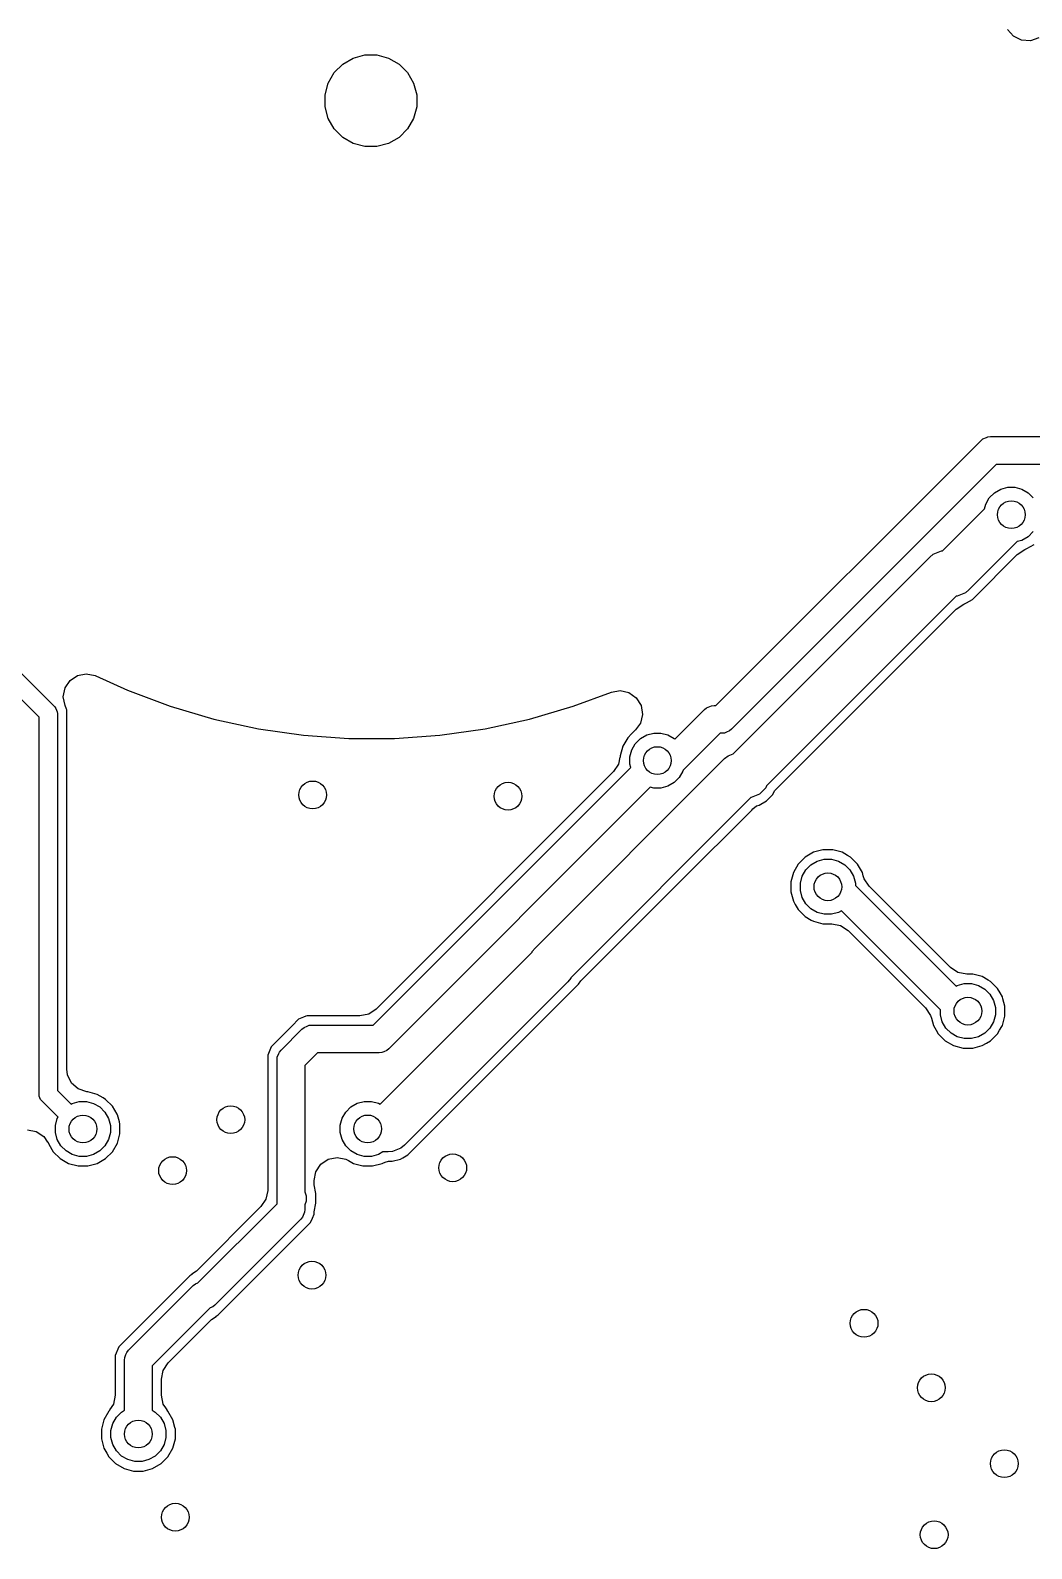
# Model space of a CAD drawing. Header units: inches. Extents: x 2.6 to 14.2, y -7.9 to -3.5.
# Drawn here: x 7.192 to 7.618, y -5.348 to -4.701 of the extents above; entities that cross this region are included whole.
import ezdxf

# ---------------------------------------------------------------- set-up
doc = ezdxf.new("R2010")
doc.units = ezdxf.units.IN
doc.header["$MEASUREMENT"] = 0
doc.layers.add('B.Cu', color=153, linetype='CONTINUOUS', true_color=0x4d7fc4)

msp = doc.modelspace()

# ---------------------------------------------------------------- linework, layer by layer
at = {"layer": 'B.Cu', "linetype": 'CONTINUOUS'}
for p, q in [((7.61051, -4.70343), (7.60799, -4.70055)), ((7.61394, -4.70512), (7.61051, -4.70343)), ((7.61776, -4.70537), (7.61394, -4.70512)), ((7.62138, -4.70414), (7.61776, -4.70537)), ((7.32483, -4.71529), (7.32928, -4.71272)), ((7.32928, -4.71272), (7.33424, -4.71139)), ((7.33424, -4.71139), (7.33938, -4.71139)), ((7.33938, -4.71139), (7.34434, -4.71272)), ((7.34434, -4.71272), (7.34879, -4.71529)), ((7.31862, -4.72337), (7.32119, -4.71892)), ((7.32119, -4.71892), (7.32483, -4.71529)), ((7.34879, -4.71529), (7.35243, -4.71892)), ((7.35243, -4.71892), (7.355, -4.72337)), ((7.31729, -4.72834), (7.31862, -4.72337)), ((7.355, -4.72337), (7.35633, -4.72834)), ((7.31729, -4.73347), (7.31729, -4.72834)), ((7.31862, -4.73844), (7.31729, -4.73347)), ((7.35633, -4.73347), (7.355, -4.73844)), ((7.35633, -4.72834), (7.35633, -4.73347)), ((7.32119, -4.74289), (7.31862, -4.73844)), ((7.355, -4.73844), (7.35243, -4.74289)), ((7.32483, -4.74652), (7.32119, -4.74289)), ((7.32928, -4.74909), (7.32483, -4.74652)), ((7.34879, -4.74652), (7.34434, -4.74909)), ((7.35243, -4.74289), (7.34879, -4.74652)), ((7.33424, -4.75042), (7.32928, -4.74909)), ((7.33938, -4.75042), (7.33424, -4.75042)), ((7.34434, -4.74909), (7.33938, -4.75042)), ((7.05902, -4.84598), (7.20216, -4.98911)), ((7.19544, -4.99353), (7.0523, -4.85039)), ((7.48379, -4.98851), (7.59658, -4.87571)), ((7.59658, -4.87571), (7.59748, -4.87498)), ((7.59748, -4.87498), (7.59898, -4.87436)), ((7.59898, -4.87436), (7.59961, -4.8741)), ((7.59961, -4.8741), (7.60076, -4.87398)), ((7.60076, -4.87398), (7.70587, -4.87398)), ((7.6032, -4.8858), (7.49041, -4.99859)), ((7.70343, -4.8858), (7.6032, -4.8858)), ((7.59869, -4.90272), (7.60023, -4.90005)), ((7.60023, -4.90005), (7.60241, -4.89787)), ((7.60241, -4.89787), (7.60508, -4.89633)), ((7.60508, -4.89633), (7.60806, -4.89553)), ((7.60806, -4.89553), (7.61114, -4.89553)), ((7.61114, -4.89553), (7.61412, -4.89633)), ((7.61412, -4.89633), (7.61679, -4.89787)), ((7.61679, -4.89787), (7.61897, -4.90005)), ((7.58036, -4.92256), (7.59814, -4.90478)), ((7.59814, -4.90478), (7.59869, -4.90272)), ((7.61897, -4.91443), (7.61679, -4.91661)), ((7.61205, -4.9187), (7.59155, -4.93921)), ((7.61412, -4.91815), (7.61205, -4.9187)), ((7.61679, -4.91661), (7.61412, -4.91815)), ((7.61616, -4.92166), (7.61928, -4.91986)), ((7.49122, -5.00897), (7.5749, -4.92529)), ((7.5749, -4.92529), (7.57639, -4.92407)), ((7.57639, -4.92407), (7.57994, -4.9226)), ((7.57639, -4.92407), (7.57639, -4.92407)), ((7.57994, -4.9226), (7.58036, -4.92256)), ((7.59306, -4.94329), (7.61215, -4.9242)), ((7.61215, -4.9242), (7.61533, -4.92208)), ((7.61533, -4.92208), (7.61569, -4.92193)), ((7.61533, -4.92208), (7.61533, -4.92208)), ((7.61569, -4.92193), (7.61616, -4.92166)), ((7.59006, -4.94044), (7.58651, -4.94191)), ((7.59155, -4.93921), (7.59006, -4.94044)), ((7.59006, -4.94044), (7.59006, -4.94044)), ((7.58608, -4.94195), (7.50537, -5.02266)), ((7.58651, -4.94191), (7.58608, -4.94195)), ((7.58615, -4.94748), (7.58933, -4.94535)), ((7.58933, -4.94535), (7.58991, -4.94511)), ((7.58933, -4.94535), (7.58933, -4.94535)), ((7.58991, -4.94511), (7.59054, -4.94475)), ((7.58991, -4.94511), (7.58991, -4.94511)), ((7.59054, -4.94475), (7.59306, -4.94329)), ((7.52038, -5.01325), (7.58615, -4.94748)), ((7.20653, -4.98104), (7.20866, -4.97786)), ((7.20866, -4.97786), (7.21184, -4.97573)), ((7.21184, -4.97573), (7.21559, -4.97499)), ((7.21559, -4.97499), (7.21934, -4.97573)), ((7.21934, -4.97573), (7.21966, -4.97587)), ((7.21966, -4.97587), (7.23314, -4.98203)), ((7.20579, -4.98479), (7.20653, -4.98104)), ((7.20653, -4.98854), (7.20579, -4.98479)), ((7.23314, -4.98203), (7.25132, -4.98881)), ((7.42302, -4.98881), (7.43926, -4.98275)), ((7.43926, -4.98275), (7.44303, -4.98214)), ((7.44303, -4.98214), (7.44675, -4.98302)), ((7.44675, -4.98302), (7.44986, -4.98526)), ((7.44986, -4.98526), (7.45187, -4.98851)), ((7.20216, -4.98911), (7.20265, -4.98971)), ((7.20265, -4.98971), (7.20324, -4.99113)), ((7.20324, -4.99113), (7.20332, -4.9919)), ((7.20332, -4.9919), (7.20332, -5.15247)), ((7.20713, -4.98999), (7.20653, -4.98854)), ((7.20727, -4.99033), (7.20713, -4.98999)), ((7.20727, -5.14332), (7.20727, -4.99033)), ((7.25132, -4.98881), (7.25132, -4.98881)), ((7.25132, -4.98881), (7.25132, -4.98881)), ((7.25132, -4.98881), (7.25132, -4.98881)), ((7.25132, -4.98881), (7.26994, -4.99428)), ((7.4044, -4.99428), (7.42302, -4.98881)), ((7.45187, -4.98851), (7.45248, -4.99229)), ((7.46628, -5.00287), (7.47891, -4.99024)), ((7.47891, -4.99024), (7.4798, -4.98951)), ((7.4798, -4.98951), (7.48112, -4.98896)), ((7.48112, -4.98896), (7.48193, -4.98863)), ((7.48193, -4.98863), (7.48308, -4.98851)), ((7.48308, -4.98851), (7.48379, -4.98851)), ((7.19544, -5.1541), (7.19544, -4.99353)), ((7.26994, -4.99428), (7.28891, -4.9984)), ((7.28891, -4.9984), (7.30811, -5.00116)), ((7.36623, -5.00116), (7.38544, -4.9984)), ((7.38544, -4.9984), (7.4044, -4.99428)), ((7.4516, -4.99601), (7.44955, -4.99885)), ((7.45248, -4.99229), (7.4516, -4.99601)), ((7.49041, -4.99859), (7.48951, -4.99933)), ((7.30811, -5.00116), (7.32747, -5.00255)), ((7.32747, -5.00255), (7.32747, -5.00255)), ((7.32747, -5.00255), (7.34688, -5.00255)), ((7.34688, -5.00255), (7.36623, -5.00116)), ((7.34688, -5.00255), (7.34688, -5.00255)), ((7.4462, -5.00228), (7.44412, -5.00588)), ((7.44785, -5.00063), (7.4462, -5.00228)), ((7.44913, -4.99935), (7.44785, -5.00063)), ((7.4479, -5.00744), (7.44944, -5.00477)), ((7.44959, -4.99889), (7.44913, -4.99935)), ((7.44913, -4.99935), (7.44913, -4.99935)), ((7.44944, -5.00477), (7.45162, -5.00259)), ((7.44955, -4.99885), (7.44959, -4.99889)), ((7.45162, -5.00259), (7.45429, -5.00105)), ((7.45429, -5.00105), (7.45727, -5.00025)), ((7.45727, -5.00025), (7.46036, -5.00025)), ((7.46036, -5.00025), (7.46333, -5.00105)), ((7.46333, -5.00105), (7.466, -5.00259)), ((7.466, -5.00259), (7.46628, -5.00287)), ((7.48553, -5.00032), (7.46986, -5.01599)), ((7.48623, -5.00032), (7.48553, -5.00032)), ((7.48738, -5.00021), (7.48623, -5.00032)), ((7.48827, -4.99984), (7.48738, -5.00021)), ((7.48951, -4.99933), (7.48827, -4.99984)), ((7.40679, -5.09183), (7.4875, -5.01112)), ((7.44289, -5.01052), (7.4423, -5.01348)), ((7.44296, -5.01052), (7.44289, -5.01052)), ((7.44305, -5.00989), (7.44296, -5.01052)), ((7.44412, -5.00588), (7.44305, -5.00989)), ((7.4471, -5.01042), (7.4479, -5.00744)), ((7.4471, -5.01351), (7.4471, -5.01042)), ((7.4875, -5.01112), (7.48899, -5.0099)), ((7.48899, -5.0099), (7.49107, -5.00903)), ((7.49107, -5.00903), (7.49122, -5.00897)), ((7.33782, -5.12461), (7.44749, -5.01494)), ((7.44018, -5.01666), (7.33905, -5.11778)), ((7.4423, -5.01348), (7.44018, -5.01666)), ((7.44749, -5.01494), (7.4471, -5.01351)), ((7.46973, -5.01648), (7.46818, -5.01915)), ((7.46986, -5.01599), (7.46973, -5.01648)), ((7.50894, -5.02469), (7.52038, -5.01325)), ((7.45584, -5.02329), (7.34444, -5.13469)), ((7.45727, -5.02367), (7.45584, -5.02329)), ((7.46036, -5.02367), (7.45727, -5.02367)), ((7.46333, -5.02288), (7.46036, -5.02367)), ((7.466, -5.02133), (7.46333, -5.02288)), ((7.46818, -5.01915), (7.466, -5.02133)), ((7.505, -5.02355), (7.50229, -5.02626)), ((7.50537, -5.02266), (7.505, -5.02355)), ((7.49872, -5.02773), (7.42202, -5.10443)), ((7.49874, -5.02773), (7.49872, -5.02773)), ((7.50229, -5.02626), (7.49874, -5.02773)), ((7.5011, -5.03122), (7.50215, -5.03094)), ((7.50215, -5.03094), (7.50529, -5.02912)), ((7.50529, -5.02912), (7.50786, -5.02655)), ((7.50786, -5.02655), (7.50894, -5.02469)), ((7.46841, -5.06364), (7.49901, -5.03305)), ((7.49901, -5.03305), (7.49957, -5.03253)), ((7.49957, -5.03253), (7.5011, -5.03122)), ((7.52939, -5.04995), (7.52538, -5.05102)), ((7.53354, -5.04995), (7.52939, -5.04995)), ((7.53755, -5.05102), (7.53354, -5.04995)), ((7.51885, -5.05604), (7.51677, -5.05963)), ((7.52178, -5.0531), (7.51885, -5.05604)), ((7.52538, -5.05102), (7.52178, -5.0531)), ((7.52209, -5.05853), (7.52428, -5.05635)), ((7.52428, -5.05635), (7.52695, -5.05481)), ((7.52695, -5.05481), (7.52992, -5.05401)), ((7.52992, -5.05401), (7.53301, -5.05401)), ((7.53301, -5.05401), (7.53599, -5.05481)), ((7.53599, -5.05481), (7.53866, -5.05635)), ((7.5398, -5.05232), (7.53755, -5.05102)), ((7.53866, -5.05635), (7.54084, -5.05853)), ((7.54115, -5.0531), (7.5398, -5.05232)), ((7.54408, -5.05604), (7.54115, -5.0531)), ((7.54616, -5.05963), (7.54408, -5.05604)), ((7.51677, -5.05963), (7.5157, -5.06364)), ((7.51976, -5.06418), (7.52055, -5.0612)), ((7.52055, -5.0612), (7.52209, -5.05853)), ((7.54084, -5.05853), (7.54238, -5.0612)), ((7.54238, -5.0612), (7.54318, -5.06418)), ((7.54654, -5.06105), (7.54616, -5.05963)), ((7.54695, -5.06226), (7.54654, -5.06105)), ((7.54908, -5.06544), (7.54695, -5.06226)), ((7.42624, -5.10581), (7.46841, -5.06364)), ((7.5157, -5.06364), (7.5157, -5.06779)), ((7.5157, -5.06779), (7.51677, -5.0718)), ((7.51976, -5.06726), (7.51976, -5.06418)), ((7.52055, -5.07024), (7.51976, -5.06726)), ((7.54318, -5.06418), (7.54318, -5.06514)), ((7.54318, -5.06514), (7.58609, -5.10805)), ((7.58366, -5.10003), (7.54908, -5.06544)), ((7.51677, -5.0718), (7.51758, -5.07319)), ((7.51758, -5.07319), (7.51885, -5.0754)), ((7.51885, -5.0754), (7.52178, -5.07833)), ((7.52209, -5.07291), (7.52055, -5.07024)), ((7.52428, -5.07509), (7.52209, -5.07291)), ((7.52695, -5.07663), (7.52428, -5.07509)), ((7.53724, -5.07591), (7.53599, -5.07663)), ((7.5794, -5.11807), (7.53724, -5.07591)), ((7.52178, -5.07833), (7.52442, -5.07986)), ((7.52442, -5.07986), (7.52538, -5.08041)), ((7.52538, -5.08041), (7.52939, -5.08148)), ((7.52992, -5.07743), (7.52695, -5.07663)), ((7.52939, -5.08148), (7.53316, -5.08148)), ((7.53301, -5.07743), (7.52992, -5.07743)), ((7.53599, -5.07663), (7.53301, -5.07743)), ((7.53316, -5.08148), (7.53691, -5.08223)), ((7.53691, -5.08223), (7.54009, -5.08436)), ((7.54009, -5.08436), (7.57307, -5.11733)), ((7.34069, -5.15833), (7.40548, -5.09354)), ((7.40548, -5.09354), (7.40556, -5.09332)), ((7.40556, -5.09332), (7.40557, -5.09332)), ((7.40557, -5.09332), (7.40679, -5.09183)), ((7.58684, -5.10216), (7.58366, -5.10003)), ((7.5906, -5.1029), (7.58684, -5.10216)), ((7.42071, -5.10614), (7.35106, -5.17579)), ((7.35257, -5.17987), (7.42479, -5.10765)), ((7.42193, -5.10465), (7.42071, -5.10614)), ((7.42202, -5.10443), (7.42193, -5.10465)), ((7.42479, -5.10765), (7.42518, -5.10714)), ((7.42479, -5.10765), (7.42479, -5.10765)), ((7.42518, -5.10714), (7.4252, -5.10716)), ((7.4252, -5.10716), (7.42624, -5.10581)), ((7.58609, -5.10805), (7.58659, -5.10776)), ((7.58659, -5.10776), (7.58957, -5.10696)), ((7.58957, -5.10696), (7.59265, -5.10696)), ((7.59319, -5.1029), (7.5906, -5.1029)), ((7.59265, -5.10696), (7.59563, -5.10776)), ((7.5972, -5.10398), (7.59319, -5.1029)), ((7.59563, -5.10776), (7.5983, -5.1093)), ((7.5997, -5.10542), (7.5972, -5.10398)), ((7.60079, -5.10605), (7.5997, -5.10542)), ((7.60373, -5.10899), (7.60079, -5.10605)), ((7.5983, -5.1093), (7.60048, -5.11148)), ((7.60048, -5.11148), (7.60202, -5.11415)), ((7.60202, -5.11415), (7.60282, -5.11713)), ((7.6048, -5.11085), (7.60373, -5.10899)), ((7.6058, -5.11258), (7.6048, -5.11085)), ((7.60601, -5.11337), (7.6058, -5.11258)), ((7.60688, -5.11659), (7.60601, -5.11337)), ((7.30805, -5.12131), (7.30603, -5.12215)), ((7.3091, -5.12088), (7.30805, -5.12131)), ((7.30965, -5.12065), (7.3091, -5.12088)), ((7.3091, -5.12088), (7.3091, -5.12088)), ((7.31358, -5.12065), (7.30965, -5.12065)), ((7.30965, -5.12065), (7.30965, -5.12065)), ((7.31472, -5.12065), (7.31358, -5.12065)), ((7.33212, -5.12065), (7.31472, -5.12065)), ((7.31472, -5.12065), (7.31472, -5.12065)), ((7.33587, -5.1199), (7.33212, -5.12065)), ((7.33905, -5.11778), (7.33587, -5.1199)), ((7.57307, -5.11733), (7.57519, -5.12051)), ((7.57519, -5.12051), (7.57561, -5.12173)), ((7.5794, -5.12021), (7.5794, -5.11807)), ((7.5802, -5.12319), (7.5794, -5.12021)), ((7.60282, -5.12021), (7.60202, -5.12319)), ((7.60282, -5.11713), (7.60282, -5.12021)), ((7.6058, -5.12476), (7.60688, -5.12075)), ((7.60688, -5.12075), (7.60688, -5.11659)), ((7.30269, -5.12549), (7.29576, -5.13242)), ((7.29855, -5.13523), (7.30744, -5.12634)), ((7.30325, -5.12493), (7.30269, -5.12549)), ((7.30269, -5.12549), (7.30269, -5.12549)), ((7.30603, -5.12215), (7.30325, -5.12493)), ((7.30325, -5.12493), (7.30325, -5.12493)), ((7.30744, -5.12634), (7.30833, -5.1256)), ((7.30833, -5.1256), (7.30967, -5.12505)), ((7.30967, -5.12505), (7.31046, -5.12472)), ((7.31046, -5.12472), (7.31161, -5.12461)), ((7.31161, -5.12461), (7.33782, -5.12461)), ((7.57561, -5.12173), (7.57642, -5.12476)), ((7.57642, -5.12476), (7.57756, -5.12674)), ((7.57756, -5.12674), (7.57849, -5.12835)), ((7.58174, -5.12586), (7.5802, -5.12319)), ((7.58392, -5.12804), (7.58174, -5.12586)), ((7.58659, -5.12958), (7.58392, -5.12804)), ((7.5983, -5.12804), (7.59563, -5.12958)), ((7.60048, -5.12586), (7.5983, -5.12804)), ((7.60202, -5.12319), (7.60048, -5.12586)), ((7.60373, -5.12835), (7.60463, -5.1268)), ((7.60463, -5.1268), (7.6055, -5.12528)), ((7.6055, -5.12528), (7.6058, -5.12476)), ((7.29436, -5.13381), (7.29286, -5.13744)), ((7.29576, -5.13242), (7.29436, -5.13381)), ((7.29436, -5.13381), (7.29436, -5.13381)), ((7.29576, -5.13242), (7.29576, -5.13242)), ((7.57849, -5.12835), (7.58143, -5.13129)), ((7.58143, -5.13129), (7.58502, -5.13336)), ((7.58502, -5.13336), (7.58903, -5.13444)), ((7.58957, -5.13038), (7.58659, -5.12958)), ((7.58903, -5.13444), (7.59319, -5.13444)), ((7.59265, -5.13038), (7.58957, -5.13038)), ((7.59563, -5.12958), (7.59265, -5.13038)), ((7.59319, -5.13444), (7.5972, -5.13336)), ((7.5972, -5.13336), (7.59897, -5.13234)), ((7.59897, -5.13234), (7.60079, -5.13129)), ((7.60079, -5.13129), (7.60373, -5.12835)), ((7.60373, -5.12835), (7.60373, -5.12835)), ((7.60373, -5.12835), (7.60373, -5.12835)), ((7.60373, -5.12835), (7.60373, -5.12835)), ((7.29286, -5.13744), (7.29286, -5.195)), ((7.29682, -5.1394), (7.29693, -5.13825)), ((7.29682, -5.19843), (7.29682, -5.1394)), ((7.29693, -5.13825), (7.29758, -5.13669)), ((7.29758, -5.13669), (7.29781, -5.13612)), ((7.29781, -5.13612), (7.29855, -5.13523)), ((7.31406, -5.13642), (7.30863, -5.14185)), ((7.34027, -5.13642), (7.31406, -5.13642)), ((7.34142, -5.1363), (7.34027, -5.13642)), ((7.3423, -5.13594), (7.34142, -5.1363)), ((7.34355, -5.13542), (7.3423, -5.13594)), ((7.34444, -5.13469), (7.34355, -5.13542)), ((7.20761, -5.14586), (7.20727, -5.14332)), ((7.2093, -5.14929), (7.20761, -5.14586)), ((7.30863, -5.14185), (7.30863, -5.19569)), ((7.20332, -5.15247), (7.2091, -5.15826)), ((7.21217, -5.15181), (7.2093, -5.14929)), ((7.2158, -5.15304), (7.21217, -5.15181)), ((7.21622, -5.1531), (7.2158, -5.15304)), ((7.22023, -5.15417), (7.21622, -5.1531)), ((7.19552, -5.15487), (7.19544, -5.1541)), ((7.19611, -5.15629), (7.19552, -5.15487)), ((7.19659, -5.15689), (7.19611, -5.15629)), ((7.20353, -5.16382), (7.19659, -5.15689)), ((7.2091, -5.15826), (7.20962, -5.15795)), ((7.20962, -5.15795), (7.2126, -5.15716)), ((7.2126, -5.15716), (7.21568, -5.15716)), ((7.21568, -5.15716), (7.21866, -5.15795)), ((7.21866, -5.15795), (7.22133, -5.1595)), ((7.22283, -5.15567), (7.22023, -5.15417)), ((7.22133, -5.1595), (7.22351, -5.16168)), ((7.22382, -5.15625), (7.22283, -5.15567)), ((7.22676, -5.15919), (7.22382, -5.15625)), ((7.22868, -5.16251), (7.22676, -5.15919)), ((7.32609, -5.16164), (7.32827, -5.15946)), ((7.32827, -5.15946), (7.33094, -5.15792)), ((7.33094, -5.15792), (7.33392, -5.15712)), ((7.33392, -5.15712), (7.337, -5.15712)), ((7.337, -5.15712), (7.33998, -5.15792)), ((7.33998, -5.15792), (7.34069, -5.15833)), ((7.20243, -5.16733), (7.20323, -5.16435)), ((7.20323, -5.16435), (7.20353, -5.16382)), ((7.22351, -5.16168), (7.22505, -5.16435)), ((7.22505, -5.16435), (7.22585, -5.16733)), ((7.22884, -5.16278), (7.22868, -5.16251)), ((7.22966, -5.16587), (7.22884, -5.16278)), ((7.22991, -5.16679), (7.22966, -5.16587)), ((7.22991, -5.17094), (7.22991, -5.16679)), ((7.32375, -5.16729), (7.32455, -5.16431)), ((7.32455, -5.16431), (7.32609, -5.16164)), ((7.19052, -5.16921), (7.19427, -5.16996)), ((7.19427, -5.16996), (7.19745, -5.17208)), ((7.19745, -5.17208), (7.19903, -5.17445)), ((7.20243, -5.17041), (7.20243, -5.16733)), ((7.20323, -5.17339), (7.20243, -5.17041)), ((7.22585, -5.17041), (7.22505, -5.17339)), ((7.22585, -5.16733), (7.22585, -5.17041)), ((7.22884, -5.17495), (7.22991, -5.17094)), ((7.32375, -5.17037), (7.32375, -5.16729)), ((7.32455, -5.17335), (7.32375, -5.17037)), ((7.19903, -5.17445), (7.19913, -5.1744)), ((7.19913, -5.1744), (7.19969, -5.17537)), ((7.19969, -5.17537), (7.20152, -5.17855)), ((7.20152, -5.17855), (7.20446, -5.18148)), ((7.20477, -5.17606), (7.20323, -5.17339)), ((7.20695, -5.17824), (7.20477, -5.17606)), ((7.20962, -5.17978), (7.20695, -5.17824)), ((7.2126, -5.18058), (7.20962, -5.17978)), ((7.21866, -5.17978), (7.21568, -5.18058)), ((7.22133, -5.17824), (7.21866, -5.17978)), ((7.22351, -5.17606), (7.22133, -5.17824)), ((7.22505, -5.17339), (7.22351, -5.17606)), ((7.22382, -5.18148), (7.22676, -5.17855)), ((7.22676, -5.17855), (7.22884, -5.17495)), ((7.32609, -5.17602), (7.32455, -5.17335)), ((7.32827, -5.1782), (7.32609, -5.17602)), ((7.33094, -5.17974), (7.32827, -5.1782)), ((7.33392, -5.18054), (7.33094, -5.17974)), ((7.33998, -5.17974), (7.337, -5.18054)), ((7.34183, -5.17867), (7.33998, -5.17974)), ((7.3441, -5.17867), (7.34183, -5.17867)), ((7.34602, -5.17848), (7.3441, -5.17867)), ((7.34957, -5.17701), (7.34602, -5.17848)), ((7.35106, -5.17579), (7.34957, -5.17701)), ((7.34957, -5.17701), (7.34957, -5.17701)), ((7.20446, -5.18148), (7.20806, -5.18356)), ((7.20806, -5.18356), (7.21207, -5.18463)), ((7.21207, -5.18463), (7.21622, -5.18463)), ((7.21568, -5.18058), (7.2126, -5.18058)), ((7.21622, -5.18463), (7.22023, -5.18356)), ((7.22023, -5.18356), (7.22382, -5.18148)), ((7.31333, -5.18706), (7.31546, -5.18388)), ((7.31546, -5.18388), (7.31864, -5.18175)), ((7.31864, -5.18175), (7.32239, -5.18101)), ((7.32239, -5.18101), (7.32614, -5.18175)), ((7.32614, -5.18175), (7.32729, -5.18232)), ((7.32729, -5.18232), (7.32938, -5.18352)), ((7.32938, -5.18352), (7.33339, -5.1846)), ((7.33339, -5.1846), (7.33754, -5.1846)), ((7.337, -5.18054), (7.33392, -5.18054)), ((7.33754, -5.1846), (7.34155, -5.18352)), ((7.33754, -5.1846), (7.33754, -5.1846)), ((7.34155, -5.18352), (7.3419, -5.18338)), ((7.34155, -5.18352), (7.34155, -5.18352)), ((7.34155, -5.18352), (7.34155, -5.18352)), ((7.3419, -5.18338), (7.34292, -5.18302)), ((7.34292, -5.18302), (7.34426, -5.18263)), ((7.34426, -5.18263), (7.34592, -5.18263)), ((7.34592, -5.18263), (7.34943, -5.18169)), ((7.34943, -5.18169), (7.35035, -5.18115)), ((7.35035, -5.18115), (7.35257, -5.17987)), ((7.31259, -5.19081), (7.31333, -5.18706)), ((7.31259, -5.19265), (7.31259, -5.19081)), ((7.31333, -5.19641), (7.31259, -5.19265)), ((7.29212, -5.19875), (7.28999, -5.20193)), ((7.29286, -5.195), (7.29212, -5.19875)), ((7.29682, -5.2007), (7.29682, -5.19843)), ((7.30863, -5.19569), (7.30929, -5.19728)), ((7.30929, -5.19728), (7.30929, -5.19959)), ((7.31335, -5.19644), (7.31333, -5.19641)), ((7.31336, -5.19647), (7.31335, -5.19644)), ((7.31336, -5.2004), (7.31336, -5.19647)), ((7.28999, -5.20193), (7.2625, -5.22942)), ((7.26316, -5.23436), (7.29682, -5.2007)), ((7.28999, -5.20193), (7.28999, -5.20193)), ((7.3085, -5.20435), (7.30764, -5.20643)), ((7.30852, -5.2043), (7.3085, -5.20435)), ((7.30863, -5.20314), (7.30852, -5.2043)), ((7.30929, -5.19959), (7.30863, -5.20118)), ((7.30863, -5.20118), (7.30863, -5.20314)), ((7.31189, -5.20679), (7.31259, -5.20511)), ((7.31259, -5.20421), (7.31333, -5.20046)), ((7.31259, -5.20511), (7.31259, -5.20421)), ((7.31333, -5.20046), (7.31336, -5.2004)), ((7.31333, -5.20046), (7.31333, -5.20046)), ((7.3069, -5.20732), (7.27031, -5.24391)), ((7.27605, -5.24377), (7.30831, -5.21151)), ((7.30764, -5.20643), (7.3069, -5.20732)), ((7.30831, -5.21151), (7.31109, -5.20873)), ((7.30831, -5.21151), (7.30831, -5.21151)), ((7.31109, -5.20873), (7.31189, -5.20679)), ((7.25974, -5.23137), (7.23218, -5.25893)), ((7.26054, -5.23084), (7.25974, -5.23137)), ((7.2625, -5.22942), (7.26049, -5.23076)), ((7.26049, -5.23076), (7.26054, -5.23084)), ((7.23359, -5.26312), (7.26115, -5.23556)), ((7.26115, -5.23556), (7.26204, -5.23482)), ((7.26204, -5.23482), (7.26311, -5.23438)), ((7.26311, -5.23438), (7.26316, -5.23436)), ((7.27031, -5.24391), (7.26942, -5.24464)), ((7.27172, -5.24809), (7.27605, -5.24377)), ((7.2683, -5.2451), (7.24367, -5.26974)), ((7.2505, -5.26851), (7.26896, -5.25005)), ((7.26942, -5.24464), (7.2683, -5.2451)), ((7.26896, -5.25005), (7.27097, -5.2487)), ((7.27092, -5.24863), (7.27172, -5.24809)), ((7.27097, -5.2487), (7.27092, -5.24863)), ((7.2294, -5.26171), (7.2279, -5.26533)), ((7.23218, -5.25893), (7.2294, -5.26171)), ((7.23218, -5.25893), (7.23218, -5.25893)), ((7.23285, -5.26401), (7.23359, -5.26312)), ((7.2279, -5.26533), (7.2279, -5.28229)), ((7.23186, -5.26729), (7.23197, -5.26614)), ((7.23186, -5.28868), (7.23186, -5.26729)), ((7.23197, -5.26614), (7.23248, -5.26492)), ((7.23248, -5.26492), (7.23285, -5.26401)), ((7.24367, -5.26974), (7.24367, -5.28868)), ((7.24837, -5.27169), (7.2505, -5.26851)), ((7.24763, -5.27544), (7.24837, -5.27169)), ((7.24763, -5.28229), (7.24763, -5.27544)), ((7.2279, -5.28229), (7.22716, -5.28604)), ((7.24837, -5.28604), (7.24763, -5.28229)), ((7.22515, -5.28911), (7.22307, -5.2927)), ((7.22554, -5.2886), (7.22515, -5.28911)), ((7.22716, -5.28604), (7.22548, -5.28855)), ((7.22548, -5.28855), (7.22554, -5.2886)), ((7.22839, -5.2916), (7.23057, -5.28942)), ((7.23057, -5.28942), (7.23186, -5.28868)), ((7.24367, -5.28868), (7.24495, -5.28942)), ((7.24495, -5.28942), (7.24713, -5.2916)), ((7.2494, -5.28758), (7.24837, -5.28604)), ((7.24837, -5.28604), (7.24837, -5.28604)), ((7.24837, -5.28604), (7.24837, -5.28604)), ((7.25005, -5.28855), (7.2494, -5.28758)), ((7.24999, -5.2886), (7.25005, -5.28855)), ((7.25038, -5.28911), (7.24999, -5.2886)), ((7.25246, -5.2927), (7.25038, -5.28911)), ((7.22307, -5.2927), (7.222, -5.29671)), ((7.22605, -5.29725), (7.22685, -5.29427)), ((7.22685, -5.29427), (7.22839, -5.2916)), ((7.24713, -5.2916), (7.24868, -5.29427)), ((7.24868, -5.29427), (7.24947, -5.29725)), ((7.25335, -5.29605), (7.25246, -5.2927)), ((7.25353, -5.29671), (7.25335, -5.29605)), ((7.222, -5.29671), (7.222, -5.30086)), ((7.222, -5.30086), (7.22307, -5.30487)), ((7.22605, -5.30033), (7.22605, -5.29725)), ((7.22685, -5.30331), (7.22605, -5.30033)), ((7.24947, -5.30033), (7.24868, -5.30331)), ((7.24947, -5.29725), (7.24947, -5.30033)), ((7.25246, -5.30487), (7.25353, -5.30086)), ((7.25353, -5.30086), (7.25353, -5.29671)), ((7.22307, -5.30487), (7.22426, -5.30694)), ((7.22426, -5.30694), (7.22515, -5.30847)), ((7.22515, -5.30847), (7.22808, -5.31141)), ((7.22839, -5.30598), (7.22685, -5.30331)), ((7.23057, -5.30816), (7.22839, -5.30598)), ((7.23324, -5.3097), (7.23057, -5.30816)), ((7.24495, -5.30816), (7.24228, -5.3097)), ((7.24713, -5.30598), (7.24495, -5.30816)), ((7.24868, -5.30331), (7.24713, -5.30598)), ((7.24745, -5.31141), (7.25038, -5.30847)), ((7.25038, -5.30847), (7.25246, -5.30487)), ((7.22808, -5.31141), (7.23168, -5.31348)), ((7.23168, -5.31348), (7.23569, -5.31456)), ((7.23622, -5.3105), (7.23324, -5.3097)), ((7.23569, -5.31456), (7.23984, -5.31456)), ((7.23931, -5.3105), (7.23622, -5.3105)), ((7.24228, -5.3097), (7.23931, -5.3105)), ((7.23984, -5.31456), (7.24385, -5.31348)), ((7.24385, -5.31348), (7.24745, -5.31141))]:
    msp.add_line(p, q, dxfattribs=at)
at = {"layer": 'B.Cu'}
for centre in [(7.6096, -4.90724), (7.45881, -5.01196), (7.31201, -5.02657), (7.39524, -5.02713), (7.53147, -5.06572), (7.59111, -5.11867), (7.27713, -5.16493), (7.21414, -5.16887), (7.33546, -5.16883), (7.37169, -5.1854), (7.25233, -5.18658), (7.3117, -5.23112), (7.54689, -5.25161), (7.57556, -5.2791), (7.23776, -5.29879), (7.60666, -5.31139), (7.25351, -5.33422), (7.57674, -5.3417)]:
    msp.add_circle(centre, 0.00591, dxfattribs=at)

doc.saveas('drawing.dxf')
